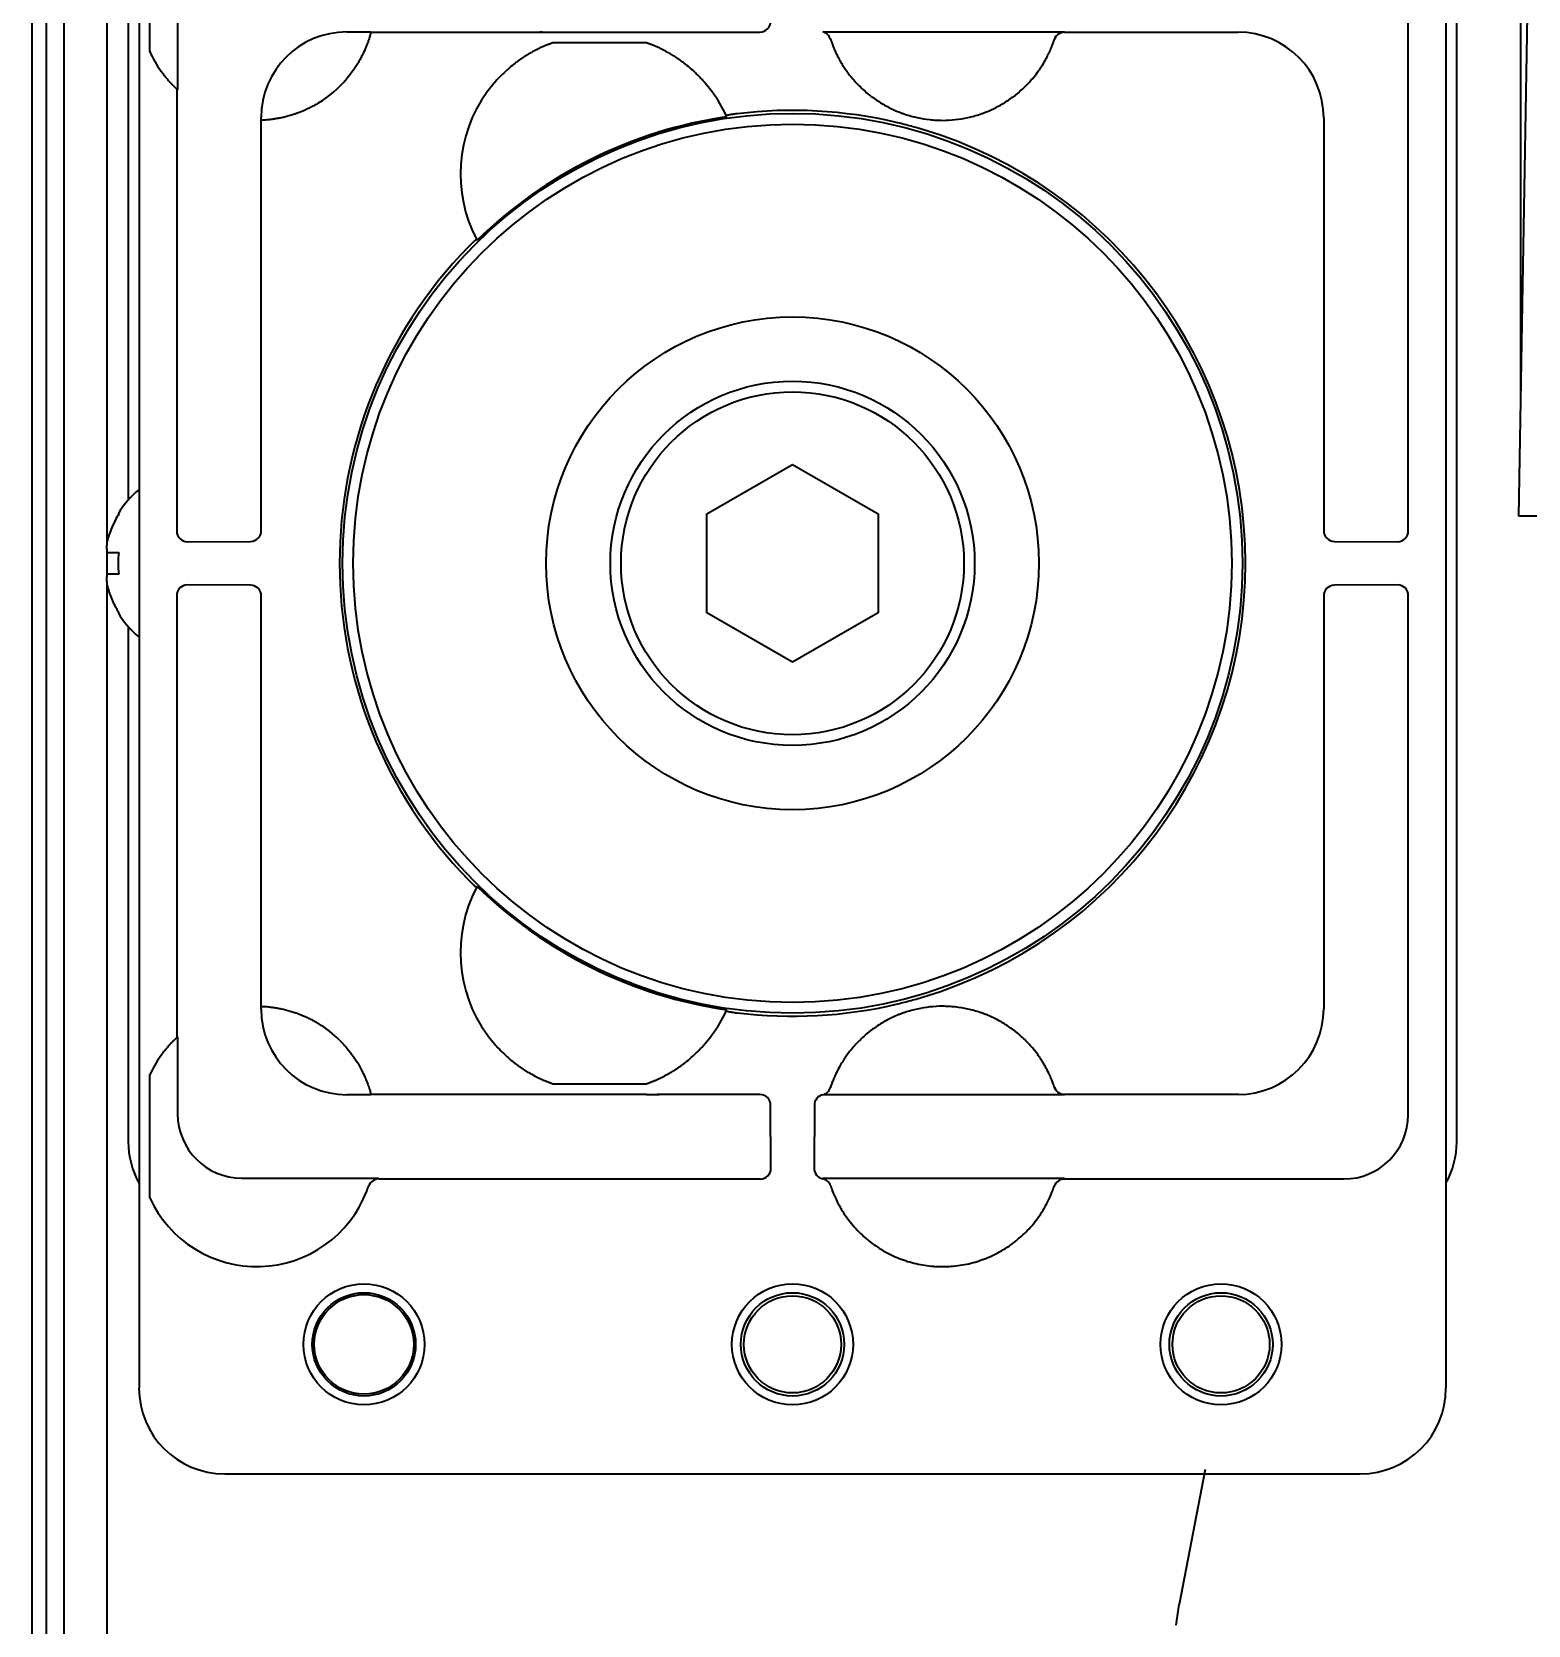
# Model space of a CAD drawing. Extents: x 5987 to 10491, y -672 to 3708.
# Drawn here: x 8371.6 to 8441.4, y 3476.8 to 3551.1 of the extents above; entities that cross this region are included whole.
import ezdxf

# ---------------------------------------------------------------- set-up
doc = ezdxf.new("R2010")
doc.units = 0
doc.header["$LTSCALE"] = 5
doc.layers.add('1', color=7, linetype='CONTINUOUS', true_color=0xffffff)

msp = doc.modelspace()

# ---------------------------------------------------------------- linework, layer by layer
at = {"layer": '1', "color": 7, "linetype": 'Continuous', "lineweight": 35}
for p, q in [((8373.073, 2751.526), (8373.073, 3571.526)), ((8371.573, 3570.726), (8371.573, 3079.226)), ((8375.073, 3568.108), (8375.073, 3527.375)), ((8372.251, 3080.226), (8372.251, 3567.726)), ((8376.573, 3564.827), (8376.573, 3487.826)), ((8437.573, 3487.826), (8437.573, 3564.827)), ((8441.073, 3534.253), (8441.073, 3561.396)), ((8377.073, 3550.208), (8377.073, 3555.944)), ((8440.973, 3528.526), (8441.427, 3554.561)), ((8376.073, 3553.327), (8376.073, 3529.278)), ((8438.073, 3499.326), (8438.073, 3553.327)), ((8378.375, 3552.024), (8378.375, 3548.428)), ((8435.81, 3527.832), (8435.81, 3552.064)), ((8386.27, 3551.128), (8387.399, 3551.128)), ((8387.399, 3551.128), (8387.397, 3551.119)), ((8387.397, 3551.119), (8395.288, 3551.119)), ((8395.288, 3551.119), (8395.385, 3551.119)), ((8395.385, 3551.119), (8395.882, 3551.12)), ((8395.883, 3551.12), (8400.263, 3551.12)), ((8400.263, 3551.12), (8400.761, 3551.119)), ((8400.761, 3551.119), (8400.858, 3551.119)), ((8400.858, 3551.119), (8405.551, 3551.119)), ((8408.529, 3551.128), (8419.774, 3551.128)), ((8419.77, 3551.119), (8427.866, 3551.119)), ((8400.263, 3550.62), (8395.883, 3550.62)), ((8419.297, 3550.779), (8419.297, 3550.78)), ((8378.336, 3548.464), (8378.336, 3527.832)), ((8382.27, 3547.003), (8382.27, 3547.129)), ((8382.28, 3547.004), (8382.27, 3547.003)), ((8382.28, 3527.847), (8382.28, 3547.004)), ((8431.866, 3547.12), (8431.866, 3527.847)), ((8403.073, 3528.636), (8407.073, 3530.945)), ((8407.073, 3530.945), (8411.073, 3528.636)), ((8375.595, 3528.626), (8375.628, 3528.626)), ((8403.073, 3524.017), (8403.073, 3528.636)), ((8411.073, 3528.636), (8411.073, 3524.017)), ((8442.973, 3528.526), (8440.973, 3528.526)), ((8378.836, 3527.333), (8381.782, 3527.348)), ((8432.366, 3527.348), (8435.31, 3527.333)), ((8375.073, 3526.832), (8375.073, 3525.831)), ((8375.073, 3525.467), (8375.073, 2864.787)), ((8381.782, 3525.305), (8378.836, 3525.32)), ((8435.31, 3525.32), (8432.366, 3525.305)), ((8378.336, 3524.82), (8378.336, 3504.188)), ((8382.28, 3505.649), (8382.28, 3524.805)), ((8431.866, 3524.805), (8431.866, 3505.533)), ((8435.81, 3500.589), (8435.81, 3524.82)), ((8375.628, 3524.026), (8375.595, 3524.026)), ((8407.073, 3521.707), (8403.073, 3524.017)), ((8411.073, 3524.017), (8407.073, 3521.707)), ((8376.073, 3523.374), (8376.073, 3499.326)), ((8382.27, 3505.649), (8382.28, 3505.649)), ((8382.27, 3505.523), (8382.27, 3505.649)), ((8378.375, 3504.224), (8378.336, 3504.188)), ((8378.375, 3504.224), (8378.375, 3500.628)), ((8377.073, 3496.708), (8377.073, 3502.444)), ((8395.883, 3502.033), (8400.263, 3502.033)), ((8387.399, 3501.524), (8386.27, 3501.524)), ((8387.397, 3501.533), (8387.399, 3501.524)), ((8395.288, 3501.533), (8387.397, 3501.533)), ((8395.385, 3501.533), (8395.288, 3501.533)), ((8395.882, 3501.533), (8395.385, 3501.533)), ((8400.263, 3501.533), (8395.883, 3501.533)), ((8400.263, 3501.533), (8400.761, 3501.533)), ((8400.858, 3501.533), (8400.761, 3501.533)), ((8405.551, 3501.533), (8400.858, 3501.533)), ((8419.774, 3501.524), (8408.529, 3501.524)), ((8419.297, 3501.871), (8419.297, 3501.872)), ((8427.866, 3501.533), (8419.77, 3501.533)), ((8406.066, 3498.089), (8406.051, 3501.036)), ((8408.094, 3501.033), (8408.079, 3498.089)), ((8381.375, 3497.628), (8387.774, 3497.628)), ((8387.76, 3497.589), (8405.566, 3497.589)), ((8408.599, 3497.628), (8419.774, 3497.628)), ((8419.761, 3497.589), (8432.81, 3497.589)), ((8387.285, 3497.245), (8387.282, 3497.234)), ((8387.287, 3497.249), (8387.286, 3497.247)), ((8419.287, 3497.248), (8419.291, 3497.263)), ((8380.572, 3483.826), (8433.573, 3483.826)), ((8426.331, 3484.026), (8425.124, 3477.733)), ((8424.973, 3476.76), (8425.124, 3477.733))]:
    msp.add_line(p, q, dxfattribs=at)
for centre, radius in [((8407.073, 3526.326), 21), ((8407.073, 3526.326), 20.5), ((8407.073, 3526.326), 11.5), ((8407.073, 3526.326), 8.5), ((8407.073, 3526.326), 8), ((8387.073, 3489.87), 2.825), ((8387.073, 3489.87), 2.411), ((8407.073, 3489.87), 2.825), ((8407.073, 3489.87), 2.411), ((8427.073, 3489.87), 2.825), ((8427.073, 3489.87), 2.411), ((8387.073, 3489.87), 2.32), ((8407.073, 3489.87), 2.267), ((8427.073, 3489.87), 2.267)]:
    msp.add_circle(centre, radius, dxfattribs=at)
for centre, radius, start, end in [((8382.073, 3552.5), 5.5, 204.61998, 215.33124), ((8382.073, 3552.5), 5.5, 301.52607, 319.88439), ((8398.073, 3544.5), 6.5, 143.94816, 207.95034), ((8398.073, 3544.5), 6.5, 24.74098, 36.05184), ((8407.073, 3526.326), 21.14, 76.75031, 97.03063), ((8407.073, 3526.326), 21.07, 98.38924, 134.30208), ((8407.073, 3526.326), 21.14, 286.69802, 73.30233), ((8407.073, 3526.326), 21.14, 135.6607, 224.3393), ((8379.693, 3526.127), 4.8, 130.542, 148.62729), ((8379.693, 3526.525), 4.8, 211.37271, 229.458), ((8398.073, 3508.152), 6.5, 152.04966, 216.05184), ((8407.073, 3526.326), 21.07, 225.69792, 261.61076), ((8407.073, 3526.326), 21.14, 262.96937, 283.24939), ((8398.073, 3508.152), 6.5, 323.94816, 335.25902), ((8382.073, 3500.152), 5.5, 45.48558, 58.47399), ((8382.073, 3500.152), 5.5, 144.66876, 155.38002), ((8382.073, 3499), 5.5, 204.61998, 338.89304)]:
    msp.add_arc(centre, radius, start, end, dxfattribs=at)
for centre, major_axis, ratio, start_param, end_param in [((8386.271, 3547.128), (2.829, -2.829), 0.999695, 2.356347, 3.926839), ((8405.551, 3551.619), (-0.447, -0.224), 0.99981, 1.107255, 2.677899), ((8408.367, 3550.645), (-0.476, -0.155), 0.999754, 3.133975, 4.161422), ((8419.77, 3550.619), (-0.475, 0.156), 0.999831, 5.030486, 6.282512), ((8427.866, 3547.119), (2.828, -2.828), 0.999924, 0.78555, 2.356042), ((8380.374, 10775.138), (0, -7227.617), 0.017452, 6.267025, 6.267338), ((3707.892, 2741.285), (-4696.559, -804.417), 0.03512, 3.150702, 3.151017), ((11879.695, 6788.148), (-3486.444, -3247.993), 0.03512, 6.273761, 6.274076), ((8378.836, 3527.833), (-0.448, -0.224), 0.999239, 5.819644, 7.390288), ((8381.78, 3527.847), (0.224, 0.447), 0.99981, 3.605286, 5.17593), ((8432.366, 3527.847), (-0.224, 0.447), 0.99981, 1.107255, 2.677899), ((8435.31, 3527.833), (0.448, -0.224), 0.999239, 5.176082, 6.746726), ((8378.836, 3524.82), (0.448, -0.224), 0.999239, 2.03449, 3.605134), ((8381.78, 3524.805), (0.224, -0.447), 0.99981, 1.107255, 2.677899), ((8432.366, 3524.805), (-0.224, -0.447), 0.99981, 3.605286, 5.17593), ((8435.31, 3524.82), (-0.448, -0.224), 0.999239, 2.678052, 4.248696), ((11879.695, 264.504), (3486.444, -3247.993), 0.03512, 3.150702, 3.151017), ((8386.271, 3505.524), (2.829, 2.829), 0.999695, 2.356347, 3.926839), ((3707.892, 4311.368), (4696.559, -804.417), 0.03512, 6.273761, 6.274076), ((8427.866, 3505.533), (-2.828, -2.828), 0.999924, 0.78555, 2.356042), ((8405.551, 3501.033), (-0.447, 0.224), 0.99981, 3.605286, 5.17593), ((8408.594, 3501.033), (0.447, 0.224), 0.99981, 1.330368, 2.677899), ((8408.367, 3502.007), (0.476, -0.155), 0.999754, 5.263357, 6.293203), ((8419.77, 3502.033), (0.475, 0.156), 0.999831, 3.142574, 4.3946), ((8381.376, 3500.629), (-2.122, -2.122), 0.999695, 5.497939, 7.068431), ((8432.809, 3500.59), (2.122, -2.122), 0.999543, 5.497939, 7.068431), ((8380.073, 3499.327), (-2.829, -2.829), 0.999695, 5.497939, 6.003271), ((8434.072, 3499.327), (2.829, -2.829), 0.999695, 0.279915, 0.785246), ((8387.76, 3497.089), (0.474, -0.159), 0.999831, 1.894839, 3.141593), ((8405.566, 3498.089), (0.224, -0.448), 0.999239, 5.819644, 7.390288), ((8408.579, 3498.089), (-0.224, -0.448), 0.999239, 5.176082, 6.544021), ((8408.378, 3497.11), (-0.477, -0.15), 0.999767, 3.157291, 4.205088), ((8408.599, 3498.129), (-0.224, -0.447), 0.99981, 0.22534, 0.463541), ((8419.761, 3497.089), (0.474, -0.158), 0.999831, 1.892032, 3.138921), ((8382.075, 3498.999), (-1.747, -5.214), 0.99983, 1.569957, 1.576869), ((8380.573, 3487.827), (2.829, 2.829), 0.999695, 2.356347, 3.926839), ((8433.572, 3487.827), (-2.829, 2.829), 0.999695, 2.356347, 3.926839)]:
    msp.add_ellipse(centre, major_axis=major_axis, ratio=ratio, start_param=start_param, end_param=end_param, dxfattribs=at)
for points, knots in [([(8387.397, 3551.119), (8387.396, 3551.118), (8387.395, 3551.112), (8387.39, 3551.095), (8387.384, 3551.07), (8387.373, 3551.03), (8387.365, 3551.001), (8387.363, 3550.995), (8387.359, 3550.982), (8387.357, 3550.975), (8387.351, 3550.955), (8387.347, 3550.941), (8387.334, 3550.895), (8387.313, 3550.828), (8387.287, 3550.748), (8387.265, 3550.684), (8387.253, 3550.651), (8387.24, 3550.616), (8387.232, 3550.592), (8387.227, 3550.58), (8387.204, 3550.52), (8387.184, 3550.469), (8387.12, 3550.311), (8387.07, 3550.197), (8386.996, 3550.047), (8386.981, 3550.017), (8386.949, 3549.956), (8386.933, 3549.925), (8386.883, 3549.832), (8386.848, 3549.77), (8386.774, 3549.644), (8386.735, 3549.581), (8386.674, 3549.486), (8386.653, 3549.455), (8386.61, 3549.391), (8386.588, 3549.359), (8386.477, 3549.201), (8386.381, 3549.077), (8386.279, 3548.956)], [0, 0, 0, 0, 0.0625, 0.0625, 0.125, 0.1875, 0.1875, 0.203125, 0.203125, 0.21875, 0.21875, 0.25, 0.25, 0.3125, 0.375, 0.375, 0.40625, 0.421875, 0.421875, 0.4375, 0.4375, 0.5, 0.5, 0.625, 0.625, 0.65625, 0.65625, 0.6875, 0.6875, 0.75, 0.75, 0.8125, 0.8125, 0.84375, 0.84375, 0.875, 0.875, 1, 1, 1, 1]), ([(8419.298, 3550.784), (8419.307, 3550.809), (8419.327, 3550.857), (8419.354, 3550.902), (8419.377, 3550.934), (8419.386, 3550.944), (8419.403, 3550.964), (8419.411, 3550.973), (8419.439, 3551.001), (8419.459, 3551.018), (8419.491, 3551.041), (8419.502, 3551.048), (8419.524, 3551.062), (8419.535, 3551.068), (8419.57, 3551.086), (8419.594, 3551.096), (8419.644, 3551.112), (8419.669, 3551.118), (8419.721, 3551.126), (8419.747, 3551.128), (8419.774, 3551.128)], [0, 0, 0, 0, 0.125, 0.25, 0.25, 0.3125, 0.3125, 0.375, 0.375, 0.5, 0.5, 0.5625, 0.5625, 0.625, 0.625, 0.75, 0.75, 0.875, 0.875, 1, 1, 1, 1]), ([(8419.774, 3551.128), (8419.773, 3551.127), (8419.773, 3551.125), (8419.772, 3551.122), (8419.771, 3551.121), (8419.77, 3551.119)], [0, 0, 0, 0, 0.496999, 0.496999, 1, 1, 1, 1]), ([(8395.459, 3550.451), (8395.101, 3550.294), (8394.899, 3550.173), (8394.813, 3550.123), (8394.813, 3550.123), (8394.813, 3550.123)], [0, 0, 0, 0, 0.99996, 0.99996, 1, 1, 1, 1]), ([(8408.842, 3550.8), (8408.843, 3550.798), (8408.847, 3550.784), (8408.859, 3550.749), (8408.864, 3550.735), (8408.873, 3550.709), (8408.876, 3550.7), (8408.883, 3550.681), (8408.886, 3550.67), (8408.906, 3550.615), (8408.925, 3550.562), (8408.961, 3550.471), (8408.974, 3550.438), (8408.996, 3550.387), (8409.003, 3550.369), (8409.019, 3550.333), (8409.027, 3550.314), (8409.035, 3550.295)], [0, 0, 0, 0, 0.25, 0.25, 0.375, 0.375, 0.4375, 0.4375, 0.5, 0.5, 0.75, 0.75, 0.875, 0.875, 0.9375, 0.9375, 1, 1, 1, 1]), ([(8409.035, 3550.295), (8409.055, 3550.249), (8409.077, 3550.2), (8409.125, 3550.099), (8409.151, 3550.047), (8409.193, 3549.965), (8409.215, 3549.924), (8409.238, 3549.881), (8409.253, 3549.853), (8409.261, 3549.838), (8409.302, 3549.766), (8409.336, 3549.708), (8409.407, 3549.59), (8409.445, 3549.531), (8409.504, 3549.442), (8409.524, 3549.412), (8409.565, 3549.352), (8409.586, 3549.322), (8409.693, 3549.173), (8409.784, 3549.057), (8409.881, 3548.943)], [0, 0, 0, 0, 0.125, 0.125, 0.25, 0.25, 0.3125, 0.34375, 0.34375, 0.375, 0.375, 0.5, 0.5, 0.625, 0.625, 0.6875, 0.6875, 0.75, 0.75, 1, 1, 1, 1]), ([(8418.267, 3548.943), (8418.354, 3549.046), (8418.437, 3549.151), (8418.554, 3549.311), (8418.591, 3549.365), (8418.646, 3549.446), (8418.664, 3549.473), (8418.7, 3549.527), (8418.717, 3549.554), (8418.802, 3549.689), (8418.862, 3549.794), (8418.944, 3549.946), (8418.97, 3549.996), (8419, 3550.057), (8419.006, 3550.069), (8419.018, 3550.093), (8419.024, 3550.105), (8419.041, 3550.14), (8419.052, 3550.163), (8419.104, 3550.276), (8419.139, 3550.357), (8419.176, 3550.448), (8419.183, 3550.465), (8419.193, 3550.49), (8419.196, 3550.499), (8419.202, 3550.515), (8419.218, 3550.555), (8419.241, 3550.618), (8419.257, 3550.663), (8419.267, 3550.692), (8419.27, 3550.701), (8419.276, 3550.718), (8419.279, 3550.725), (8419.286, 3550.745), (8419.293, 3550.766), (8419.295, 3550.775), (8419.296, 3550.776)], [0, 0, 0, 0, 0.125, 0.125, 0.1875, 0.1875, 0.21875, 0.21875, 0.25, 0.25, 0.375, 0.375, 0.4375, 0.4375, 0.453125, 0.453125, 0.46875, 0.46875, 0.5, 0.5, 0.625, 0.625, 0.65625, 0.65625, 0.671875, 0.671875, 0.6875, 0.75, 0.8125, 0.8125, 0.84375, 0.84375, 0.875, 0.875, 0.9375, 1, 1, 1, 1]), ([(8394.813, 3550.123), (8394.788, 3550.109), (8394.759, 3550.092), (8394.712, 3550.063), (8394.695, 3550.053), (8394.661, 3550.032), (8394.644, 3550.022), (8394.589, 3549.988), (8394.551, 3549.963), (8394.492, 3549.925), (8394.472, 3549.912), (8394.432, 3549.884), (8394.411, 3549.87), (8394.349, 3549.827), (8394.306, 3549.798), (8394.221, 3549.736), (8394.177, 3549.703), (8394.045, 3549.603), (8393.956, 3549.531), (8393.843, 3549.435), (8393.82, 3549.415), (8393.774, 3549.376), (8393.706, 3549.315), (8393.638, 3549.253), (8393.503, 3549.124), (8393.414, 3549.035), (8393.282, 3548.894), (8393.239, 3548.845), (8393.173, 3548.771), (8393.152, 3548.746), (8393.108, 3548.696), (8393.087, 3548.67), (8392.98, 3548.541), (8392.897, 3548.435), (8392.818, 3548.325)], [0, 0, 0, 0, 0.0625, 0.0625, 0.09375, 0.09375, 0.125, 0.125, 0.1875, 0.1875, 0.21875, 0.21875, 0.25, 0.25, 0.3125, 0.3125, 0.375, 0.375, 0.5, 0.5, 0.53125, 0.53125, 0.5625, 0.625, 0.625, 0.75, 0.75, 0.8125, 0.8125, 0.84375, 0.84375, 0.875, 0.875, 1, 1, 1, 1]), ([(8403.328, 3548.325), (8403.248, 3548.435), (8403.166, 3548.541), (8403.039, 3548.694), (8402.996, 3548.745), (8402.93, 3548.819), (8402.908, 3548.843), (8402.864, 3548.892), (8402.842, 3548.916), (8402.798, 3548.964), (8402.775, 3548.987), (8402.73, 3549.034), (8402.708, 3549.057), (8402.64, 3549.125), (8402.595, 3549.169), (8402.46, 3549.297), (8402.37, 3549.378), (8402.191, 3549.53), (8402.101, 3549.602), (8401.969, 3549.703), (8401.925, 3549.736), (8401.838, 3549.798), (8401.796, 3549.828), (8401.713, 3549.885), (8401.673, 3549.912), (8401.614, 3549.951), (8401.595, 3549.963), (8401.557, 3549.987), (8401.538, 3549.999), (8401.484, 3550.033), (8401.45, 3550.054), (8401.387, 3550.092), (8401.358, 3550.109), (8401.333, 3550.123)], [0, 0, 0, 0, 0.125, 0.125, 0.1875, 0.1875, 0.21875, 0.21875, 0.25, 0.25, 0.28125, 0.28125, 0.3125, 0.3125, 0.375, 0.375, 0.5, 0.5, 0.625, 0.625, 0.6875, 0.6875, 0.75, 0.75, 0.8125, 0.8125, 0.84375, 0.84375, 0.875, 0.875, 0.9375, 0.9375, 1, 1, 1, 1]), ([(8378.336, 3548.464), (8378.335, 3548.465), (8378.333, 3548.467), (8378.324, 3548.475), (8378.318, 3548.481), (8378.306, 3548.492), (8378.301, 3548.497), (8378.292, 3548.506), (8378.286, 3548.511), (8378.27, 3548.526), (8378.257, 3548.538), (8378.237, 3548.558), (8378.23, 3548.565), (8378.215, 3548.58), (8378.207, 3548.587), (8378.184, 3548.61), (8378.168, 3548.627), (8378.134, 3548.661), (8378.116, 3548.679), (8378.089, 3548.708), (8378.079, 3548.718), (8378.061, 3548.738), (8378.052, 3548.748), (8378.005, 3548.798), (8377.966, 3548.841), (8377.908, 3548.907), (8377.889, 3548.93), (8377.85, 3548.976), (8377.83, 3549), (8377.772, 3549.071), (8377.734, 3549.119), (8377.659, 3549.218), (8377.622, 3549.268), (8377.586, 3549.319)], [0, 0, 0, 0, 0.0625, 0.0625, 0.125, 0.125, 0.15625, 0.15625, 0.1875, 0.1875, 0.25, 0.25, 0.28125, 0.28125, 0.3125, 0.3125, 0.375, 0.375, 0.4375, 0.4375, 0.46875, 0.46875, 0.5, 0.5, 0.625, 0.625, 0.6875, 0.6875, 0.75, 0.75, 0.875, 0.875, 1, 1, 1, 1]), ([(8409.881, 3548.943), (8410.011, 3548.79), (8410.148, 3548.645), (8410.365, 3548.44), (8410.439, 3548.373), (8410.554, 3548.276), (8410.593, 3548.244), (8410.671, 3548.182), (8410.71, 3548.151), (8410.908, 3548), (8411.072, 3547.889), (8411.411, 3547.686), (8411.586, 3547.593), (8411.855, 3547.469), (8411.946, 3547.429), (8412.085, 3547.374), (8412.132, 3547.356), (8412.226, 3547.322), (8412.273, 3547.305), (8412.51, 3547.226), (8412.701, 3547.173), (8413.087, 3547.088), (8413.282, 3547.056), (8413.577, 3547.024), (8413.676, 3547.016), (8413.825, 3547.008), (8413.874, 3547.006), (8413.974, 3547.003), (8414.024, 3547.002), (8414.274, 3547.002), (8414.473, 3547.013), (8414.866, 3547.056), (8415.06, 3547.088), (8415.447, 3547.173), (8415.638, 3547.226), (8415.875, 3547.306), (8415.923, 3547.322), (8416.016, 3547.357), (8416.156, 3547.41), (8416.292, 3547.469), (8416.562, 3547.593), (8416.736, 3547.686), (8417.075, 3547.889), (8417.239, 3548), (8417.438, 3548.151), (8417.478, 3548.182), (8417.556, 3548.245), (8417.672, 3548.34), (8417.783, 3548.44), (8418, 3548.645), (8418.137, 3548.79), (8418.267, 3548.943)], [0, 0, 0, 0, 0.0625, 0.0625, 0.09375, 0.09375, 0.109375, 0.109375, 0.125, 0.125, 0.1875, 0.1875, 0.25, 0.25, 0.28125, 0.28125, 0.296875, 0.296875, 0.3125, 0.3125, 0.375, 0.375, 0.4375, 0.4375, 0.46875, 0.46875, 0.484375, 0.484375, 0.5, 0.5, 0.5625, 0.5625, 0.625, 0.625, 0.6875, 0.6875, 0.703125, 0.703125, 0.71875, 0.75, 0.75, 0.8125, 0.8125, 0.875, 0.875, 0.890625, 0.890625, 0.90625, 0.9375, 0.9375, 1, 1, 1, 1]), ([(8384.949, 3547.812), (8384.877, 3547.768), (8384.805, 3547.726), (8384.66, 3547.646), (8384.587, 3547.607), (8384.366, 3547.498), (8384.217, 3547.432), (8384.029, 3547.359), (8383.992, 3547.345), (8383.935, 3547.325), (8383.916, 3547.318), (8383.879, 3547.305), (8383.786, 3547.273), (8383.695, 3547.244), (8383.552, 3547.202), (8383.482, 3547.183), (8383.346, 3547.149), (8383.279, 3547.133), (8383.214, 3547.12)], [0, 0, 0, 0, 0.125, 0.125, 0.25, 0.25, 0.5, 0.5, 0.5625, 0.5625, 0.59375, 0.59375, 0.625, 0.75, 0.75, 0.875, 0.875, 1, 1, 1, 1]), ([(8404.485, 3547.307), (8404.452, 3547.303), (8404.419, 3547.298), (8404.371, 3547.292), (8404.355, 3547.29), (8404.323, 3547.285), (8404.307, 3547.283), (8404.261, 3547.276), (8404.232, 3547.272), (8404.19, 3547.265), (8404.177, 3547.263), (8404.157, 3547.26), (8404.15, 3547.259), (8404.138, 3547.256), (8404.132, 3547.255), (8404.102, 3547.25), (8404.081, 3547.246), (8404.057, 3547.242), (8404.053, 3547.241), (8404.044, 3547.239), (8404.04, 3547.238), (8404.028, 3547.236), (8404.02, 3547.234), (8404.001, 3547.23), (8403.992, 3547.227), (8403.982, 3547.224), (8403.98, 3547.223), (8403.977, 3547.221), (8403.976, 3547.221), (8403.976, 3547.22)], [0, 0, 0, 0, 0.125, 0.125, 0.1875, 0.1875, 0.25, 0.25, 0.375, 0.375, 0.4375, 0.4375, 0.46875, 0.46875, 0.5, 0.5, 0.625, 0.625, 0.65625, 0.65625, 0.6875, 0.6875, 0.75, 0.75, 0.875, 0.875, 0.9375, 0.9375, 1, 1, 1, 1]), ([(8383.214, 3547.12), (8383.143, 3547.104), (8383.076, 3547.092), (8382.948, 3547.069), (8382.887, 3547.06), (8382.774, 3547.044), (8382.72, 3547.038), (8382.621, 3547.027), (8382.577, 3547.023), (8382.496, 3547.016), (8382.461, 3547.013), (8382.398, 3547.009), (8382.372, 3547.008), (8382.328, 3547.006), (8382.295, 3547.004), (8382.282, 3547.004), (8382.28, 3547.004)], [0, 0, 0, 0, 0.125, 0.125, 0.25, 0.25, 0.375, 0.375, 0.5, 0.5, 0.625, 0.625, 0.75, 0.75, 0.875, 1, 1, 1, 1]), ([(8413.147, 3546.574), (8413.045, 3546.605), (8412.943, 3546.635), (8412.739, 3546.692), (8412.535, 3546.749), (8412.33, 3546.802), (8412.124, 3546.854), (8412.021, 3546.879), (8411.918, 3546.903)], [0, 0, 0, 0, 0.25, 0.25, 0.5, 0.75, 0.75, 1, 1, 1, 1]), ([(8392.331, 3541.453), (8392.33, 3541.454), (8392.327, 3541.453), (8392.319, 3541.447), (8392.316, 3541.445), (8392.31, 3541.44), (8392.308, 3541.438), (8392.303, 3541.435), (8392.301, 3541.433), (8392.288, 3541.422), (8392.276, 3541.412), (8392.254, 3541.393), (8392.247, 3541.386), (8392.231, 3541.371), (8392.214, 3541.355), (8392.195, 3541.338), (8392.176, 3541.32), (8392.166, 3541.311), (8392.135, 3541.282), (8392.114, 3541.261), (8392.081, 3541.228), (8392.07, 3541.217), (8392.047, 3541.195), (8392.035, 3541.183), (8392, 3541.148), (8391.977, 3541.125), (8391.953, 3541.101)], [0, 0, 0, 0, 0.125, 0.125, 0.1875, 0.1875, 0.21875, 0.21875, 0.25, 0.25, 0.375, 0.375, 0.4375, 0.4375, 0.5, 0.5625, 0.5625, 0.625, 0.625, 0.75, 0.75, 0.8125, 0.8125, 0.875, 0.875, 1, 1, 1, 1]), ([(8375.628, 3528.626), (8375.503, 3528.423), (8375.395, 3528.213), (8375.258, 3527.888), (8375.216, 3527.778), (8375.14, 3527.555), (8375.106, 3527.441), (8375.077, 3527.326)], [0, 0, 0, 0, 0.5, 0.5, 0.75, 0.75, 1, 1, 1, 1]), ([(8375.628, 3525.826), (8375.503, 3525.826), (8375.395, 3525.826), (8375.258, 3525.826), (8375.216, 3525.826), (8375.14, 3525.826), (8375.106, 3525.826), (8375.077, 3525.826)], [0, 0, 0, 0, 0.5, 0.5, 0.75, 0.75, 1, 1, 1, 1]), ([(8391.953, 3511.551), (8391.977, 3511.527), (8392, 3511.504), (8392.035, 3511.469), (8392.046, 3511.458), (8392.069, 3511.435), (8392.08, 3511.424), (8392.114, 3511.391), (8392.135, 3511.371), (8392.166, 3511.342), (8392.176, 3511.332), (8392.19, 3511.319), (8392.195, 3511.314), (8392.204, 3511.306), (8392.209, 3511.301), (8392.231, 3511.281), (8392.247, 3511.266), (8392.265, 3511.25), (8392.268, 3511.247), (8392.275, 3511.241), (8392.278, 3511.239), (8392.288, 3511.231), (8392.293, 3511.226), (8392.308, 3511.213), (8392.316, 3511.207), (8392.325, 3511.201), (8392.327, 3511.2), (8392.33, 3511.199), (8392.331, 3511.199), (8392.331, 3511.199)], [0, 0, 0, 0, 0.125, 0.125, 0.1875, 0.1875, 0.25, 0.25, 0.375, 0.375, 0.4375, 0.4375, 0.46875, 0.46875, 0.5, 0.5, 0.625, 0.625, 0.65625, 0.65625, 0.6875, 0.6875, 0.75, 0.75, 0.875, 0.875, 0.9375, 0.9375, 1, 1, 1, 1]), ([(8382.28, 3505.649), (8382.282, 3505.649), (8382.288, 3505.648), (8382.311, 3505.647), (8382.328, 3505.647), (8382.371, 3505.644), (8382.397, 3505.643), (8382.436, 3505.64), (8382.444, 3505.64), (8382.461, 3505.639), (8382.487, 3505.637), (8382.516, 3505.635), (8382.576, 3505.63), (8382.621, 3505.625), (8382.718, 3505.615), (8382.771, 3505.608), (8382.843, 3505.598), (8382.858, 3505.596), (8382.887, 3505.592), (8382.932, 3505.585), (8382.98, 3505.577), (8383.076, 3505.561), (8383.144, 3505.548), (8383.215, 3505.533)], [0, 0, 0, 0, 0.125, 0.125, 0.25, 0.25, 0.375, 0.375, 0.40625, 0.40625, 0.4375, 0.5, 0.5, 0.625, 0.625, 0.75, 0.75, 0.78125, 0.78125, 0.8125, 0.875, 0.875, 1, 1, 1, 1]), ([(8418.267, 3503.709), (8418.137, 3503.862), (8418, 3504.007), (8417.783, 3504.213), (8417.708, 3504.279), (8417.594, 3504.376), (8417.555, 3504.408), (8417.477, 3504.471), (8417.438, 3504.501), (8417.239, 3504.652), (8417.075, 3504.763), (8416.737, 3504.966), (8416.562, 3505.059), (8416.292, 3505.184), (8416.201, 3505.223), (8416.062, 3505.278), (8416.016, 3505.296), (8415.922, 3505.33), (8415.875, 3505.347), (8415.638, 3505.427), (8415.447, 3505.479), (8415.061, 3505.564), (8414.866, 3505.596), (8414.571, 3505.628), (8414.472, 3505.636), (8414.323, 3505.644), (8414.273, 3505.646), (8414.174, 3505.649), (8414.123, 3505.65), (8413.873, 3505.65), (8413.675, 3505.639), (8413.282, 3505.596), (8413.087, 3505.564), (8412.701, 3505.479), (8412.509, 3505.427), (8412.272, 3505.347), (8412.225, 3505.33), (8412.131, 3505.296), (8411.992, 3505.242), (8411.855, 3505.184), (8411.586, 3505.059), (8411.411, 3504.967), (8411.073, 3504.763), (8410.908, 3504.652), (8410.709, 3504.501), (8410.67, 3504.47), (8410.592, 3504.408), (8410.476, 3504.312), (8410.365, 3504.212), (8410.148, 3504.007), (8410.011, 3503.862), (8409.881, 3503.709)], [0, 0, 0, 0, 0.0625, 0.0625, 0.09375, 0.09375, 0.109375, 0.109375, 0.125, 0.125, 0.1875, 0.1875, 0.25, 0.25, 0.28125, 0.28125, 0.296875, 0.296875, 0.3125, 0.3125, 0.375, 0.375, 0.4375, 0.4375, 0.46875, 0.46875, 0.484375, 0.484375, 0.5, 0.5, 0.5625, 0.5625, 0.625, 0.625, 0.6875, 0.6875, 0.703125, 0.703125, 0.71875, 0.75, 0.75, 0.8125, 0.8125, 0.875, 0.875, 0.890625, 0.890625, 0.90625, 0.9375, 0.9375, 1, 1, 1, 1]), ([(8411.918, 3505.749), (8412.021, 3505.773), (8412.124, 3505.799), (8412.33, 3505.85), (8412.535, 3505.904), (8412.739, 3505.96), (8412.943, 3506.018), (8413.045, 3506.047), (8413.147, 3506.078)], [0, 0, 0, 0, 0.25, 0.25, 0.5, 0.75, 0.75, 1, 1, 1, 1]), ([(8383.215, 3505.533), (8383.344, 3505.505), (8383.48, 3505.471), (8383.693, 3505.409), (8383.765, 3505.386), (8383.875, 3505.349), (8383.913, 3505.336), (8383.987, 3505.309), (8384.025, 3505.295), (8384.213, 3505.222), (8384.362, 3505.156), (8384.548, 3505.064), (8384.585, 3505.046), (8384.659, 3505.007), (8384.695, 3504.987), (8384.805, 3504.927), (8384.877, 3504.884), (8384.949, 3504.841)], [0, 0, 0, 0, 0.25, 0.25, 0.375, 0.375, 0.4375, 0.4375, 0.5, 0.5, 0.75, 0.75, 0.8125, 0.8125, 0.875, 0.875, 1, 1, 1, 1]), ([(8403.976, 3505.432), (8403.976, 3505.431), (8403.979, 3505.429), (8403.988, 3505.426), (8403.992, 3505.425), (8403.999, 3505.423), (8404.002, 3505.423), (8404.008, 3505.421), (8404.011, 3505.42), (8404.027, 3505.417), (8404.043, 3505.413), (8404.071, 3505.408), (8404.081, 3505.406), (8404.102, 3505.402), (8404.125, 3505.398), (8404.15, 3505.394), (8404.176, 3505.389), (8404.189, 3505.387), (8404.231, 3505.381), (8404.261, 3505.376), (8404.307, 3505.369), (8404.322, 3505.367), (8404.354, 3505.363), (8404.37, 3505.36), (8404.419, 3505.354), (8404.452, 3505.35), (8404.485, 3505.345)], [0, 0, 0, 0, 0.125, 0.125, 0.1875, 0.1875, 0.21875, 0.21875, 0.25, 0.25, 0.375, 0.375, 0.4375, 0.4375, 0.5, 0.5625, 0.5625, 0.625, 0.625, 0.75, 0.75, 0.8125, 0.8125, 0.875, 0.875, 1, 1, 1, 1]), ([(8377.586, 3503.333), (8377.622, 3503.384), (8377.659, 3503.434), (8377.733, 3503.532), (8377.771, 3503.58), (8377.848, 3503.674), (8377.886, 3503.72), (8377.945, 3503.787), (8377.964, 3503.809), (8378.003, 3503.852), (8378.022, 3503.873), (8378.06, 3503.914), (8378.078, 3503.933), (8378.106, 3503.962), (8378.115, 3503.971), (8378.132, 3503.99), (8378.141, 3503.999), (8378.184, 3504.042), (8378.216, 3504.073), (8378.25, 3504.107), (8378.256, 3504.113), (8378.269, 3504.125), (8378.275, 3504.131), (8378.292, 3504.147), (8378.301, 3504.156), (8378.313, 3504.167), (8378.317, 3504.17), (8378.323, 3504.176), (8378.326, 3504.179), (8378.333, 3504.185), (8378.335, 3504.187), (8378.336, 3504.188)], [0, 0, 0, 0, 0.125, 0.125, 0.25, 0.25, 0.375, 0.375, 0.4375, 0.4375, 0.5, 0.5, 0.5625, 0.5625, 0.59375, 0.59375, 0.625, 0.625, 0.75, 0.75, 0.78125, 0.78125, 0.8125, 0.8125, 0.875, 0.875, 0.90625, 0.90625, 0.9375, 0.9375, 1, 1, 1, 1]), ([(8392.818, 3504.327), (8392.897, 3504.217), (8392.98, 3504.111), (8393.087, 3503.982), (8393.108, 3503.957), (8393.152, 3503.906), (8393.173, 3503.881), (8393.239, 3503.807), (8393.282, 3503.759), (8393.414, 3503.618), (8393.503, 3503.528), (8393.638, 3503.4), (8393.684, 3503.358), (8393.752, 3503.297), (8393.774, 3503.277), (8393.82, 3503.237), (8393.843, 3503.217), (8393.956, 3503.121), (8394.045, 3503.049), (8394.177, 3502.949), (8394.221, 3502.917), (8394.306, 3502.855), (8394.349, 3502.825), (8394.411, 3502.782), (8394.432, 3502.768), (8394.472, 3502.741), (8394.492, 3502.727), (8394.551, 3502.689), (8394.589, 3502.665), (8394.644, 3502.631), (8394.661, 3502.62), (8394.695, 3502.599), (8394.712, 3502.589), (8394.759, 3502.561), (8394.788, 3502.544), (8394.813, 3502.529)], [0, 0, 0, 0, 0.125, 0.125, 0.15625, 0.15625, 0.1875, 0.1875, 0.25, 0.25, 0.375, 0.375, 0.4375, 0.4375, 0.46875, 0.46875, 0.5, 0.5, 0.625, 0.625, 0.6875, 0.6875, 0.75, 0.75, 0.78125, 0.78125, 0.8125, 0.8125, 0.875, 0.875, 0.90625, 0.90625, 0.9375, 0.9375, 1, 1, 1, 1]), ([(8401.333, 3502.529), (8401.358, 3502.544), (8401.387, 3502.561), (8401.45, 3502.598), (8401.484, 3502.619), (8401.538, 3502.653), (8401.557, 3502.665), (8401.595, 3502.689), (8401.614, 3502.702), (8401.673, 3502.74), (8401.713, 3502.767), (8401.796, 3502.824), (8401.838, 3502.854), (8401.925, 3502.916), (8401.969, 3502.949), (8402.101, 3503.05), (8402.191, 3503.122), (8402.37, 3503.274), (8402.46, 3503.355), (8402.595, 3503.483), (8402.64, 3503.527), (8402.708, 3503.595), (8402.73, 3503.618), (8402.775, 3503.665), (8402.798, 3503.688), (8402.842, 3503.736), (8402.864, 3503.76), (8402.908, 3503.809), (8402.974, 3503.882), (8403.039, 3503.958), (8403.166, 3504.112), (8403.248, 3504.217), (8403.328, 3504.327)], [0, 0, 0, 0, 0.0625, 0.0625, 0.125, 0.125, 0.15625, 0.15625, 0.1875, 0.1875, 0.25, 0.25, 0.3125, 0.3125, 0.375, 0.375, 0.5, 0.5, 0.625, 0.625, 0.6875, 0.6875, 0.71875, 0.71875, 0.75, 0.75, 0.78125, 0.78125, 0.8125, 0.875, 0.875, 1, 1, 1, 1]), ([(8386.28, 3503.696), (8386.382, 3503.574), (8386.477, 3503.451), (8386.609, 3503.263), (8386.652, 3503.2), (8386.713, 3503.106), (8386.743, 3503.058), (8386.772, 3503.01), (8386.791, 3502.979), (8386.801, 3502.963), (8386.885, 3502.82), (8386.951, 3502.697), (8387.038, 3502.519), (8387.065, 3502.461), (8387.103, 3502.376), (8387.122, 3502.334), (8387.139, 3502.293), (8387.151, 3502.266), (8387.156, 3502.252), (8387.206, 3502.132), (8387.241, 3502.035), (8387.286, 3501.907), (8387.299, 3501.867), (8387.314, 3501.82), (8387.317, 3501.811), (8387.322, 3501.793), (8387.325, 3501.785), (8387.333, 3501.759), (8387.338, 3501.743), (8387.352, 3501.697), (8387.367, 3501.643), (8387.378, 3501.603), (8387.385, 3501.579), (8387.387, 3501.572), (8387.39, 3501.559), (8387.391, 3501.553), (8387.395, 3501.54), (8387.396, 3501.535), (8387.397, 3501.533)], [0, 0, 0, 0, 0.125, 0.125, 0.1875, 0.1875, 0.21875, 0.234375, 0.234375, 0.25, 0.25, 0.375, 0.375, 0.4375, 0.4375, 0.46875, 0.484375, 0.484375, 0.5, 0.5, 0.625, 0.625, 0.6875, 0.6875, 0.703125, 0.703125, 0.71875, 0.71875, 0.75, 0.75, 0.8125, 0.875, 0.875, 0.90625, 0.90625, 0.9375, 0.9375, 1, 1, 1, 1]), ([(8409.881, 3503.709), (8409.784, 3503.595), (8409.694, 3503.479), (8409.566, 3503.302), (8409.525, 3503.243), (8409.476, 3503.168), (8409.466, 3503.153), (8409.446, 3503.123), (8409.437, 3503.108), (8409.408, 3503.063), (8409.39, 3503.033), (8409.3, 3502.886), (8409.237, 3502.772), (8409.167, 3502.636), (8409.153, 3502.609), (8409.127, 3502.555), (8409.114, 3502.529), (8409.078, 3502.452), (8409.055, 3502.403), (8409.035, 3502.357)], [0, 0, 0, 0, 0.25, 0.25, 0.375, 0.375, 0.40625, 0.40625, 0.4375, 0.4375, 0.5, 0.5, 0.75, 0.75, 0.8125, 0.8125, 0.875, 0.875, 1, 1, 1, 1]), ([(8419.296, 3501.876), (8419.295, 3501.878), (8419.293, 3501.886), (8419.282, 3501.917), (8419.271, 3501.949), (8419.263, 3501.974), (8419.261, 3501.979), (8419.257, 3501.989), (8419.255, 3501.995), (8419.249, 3502.012), (8419.245, 3502.024), (8419.231, 3502.061), (8419.21, 3502.117), (8419.184, 3502.184), (8419.162, 3502.238), (8419.155, 3502.256), (8419.138, 3502.295), (8419.13, 3502.315), (8419.103, 3502.377), (8419.084, 3502.42), (8419.022, 3502.554), (8418.974, 3502.65), (8418.905, 3502.779), (8418.891, 3502.805), (8418.862, 3502.857), (8418.847, 3502.883), (8418.801, 3502.962), (8418.769, 3503.015), (8418.702, 3503.123), (8418.667, 3503.177), (8418.611, 3503.258), (8418.593, 3503.285), (8418.555, 3503.34), (8418.535, 3503.367), (8418.437, 3503.501), (8418.354, 3503.606), (8418.267, 3503.709)], [0, 0, 0, 0, 0.0625, 0.125, 0.1875, 0.1875, 0.203125, 0.203125, 0.21875, 0.21875, 0.25, 0.25, 0.3125, 0.375, 0.375, 0.40625, 0.40625, 0.4375, 0.4375, 0.5, 0.5, 0.625, 0.625, 0.65625, 0.65625, 0.6875, 0.6875, 0.75, 0.75, 0.8125, 0.8125, 0.84375, 0.84375, 0.875, 0.875, 1, 1, 1, 1]), ([(8409.035, 3502.357), (8409.001, 3502.28), (8408.972, 3502.21), (8408.936, 3502.117), (8408.925, 3502.088), (8408.91, 3502.048), (8408.905, 3502.035), (8408.897, 3502.011), (8408.892, 3501.999), (8408.873, 3501.944), (8408.861, 3501.91), (8408.85, 3501.876), (8408.847, 3501.868), (8408.844, 3501.859), (8408.843, 3501.856), (8408.842, 3501.853), (8408.842, 3501.852), (8408.842, 3501.852)], [0, 0, 0, 0, 0.25, 0.25, 0.375, 0.375, 0.4375, 0.4375, 0.5, 0.5, 0.75, 0.75, 0.875, 0.875, 0.9375, 0.9375, 1, 1, 1, 1]), ([(8419.774, 3501.524), (8419.747, 3501.524), (8419.695, 3501.528), (8419.645, 3501.54), (8419.607, 3501.552), (8419.595, 3501.557), (8419.571, 3501.567), (8419.559, 3501.572), (8419.524, 3501.59), (8419.502, 3501.603), (8419.47, 3501.626), (8419.46, 3501.634), (8419.44, 3501.651), (8419.43, 3501.66), (8419.402, 3501.688), (8419.385, 3501.707), (8419.355, 3501.75), (8419.341, 3501.772), (8419.317, 3501.819), (8419.307, 3501.843), (8419.298, 3501.868)], [0, 0, 0, 0, 0.125, 0.25, 0.25, 0.3125, 0.3125, 0.375, 0.375, 0.5, 0.5, 0.5625, 0.5625, 0.625, 0.625, 0.75, 0.75, 0.875, 0.875, 1, 1, 1, 1]), ([(8419.77, 3501.533), (8419.771, 3501.532), (8419.772, 3501.53), (8419.773, 3501.527), (8419.773, 3501.525), (8419.774, 3501.524)], [0, 0, 0, 0, 0.499999, 0.499999, 1, 1, 1, 1]), ([(8387.204, 3497.019), (8387.207, 3497.027), (8387.21, 3497.034), (8387.215, 3497.049), (8387.218, 3497.057), (8387.226, 3497.078), (8387.232, 3497.093), (8387.242, 3497.12), (8387.247, 3497.134), (8387.253, 3497.152), (8387.255, 3497.158), (8387.259, 3497.17), (8387.261, 3497.175), (8387.267, 3497.191), (8387.27, 3497.201), (8387.276, 3497.217), (8387.278, 3497.224), (8387.282, 3497.236), (8387.284, 3497.24), (8387.285, 3497.245), (8387.286, 3497.246), (8387.286, 3497.248), (8387.286, 3497.248), (8387.287, 3497.248)], [0, 0, 0, 0, 0.0625, 0.0625, 0.125, 0.125, 0.25, 0.25, 0.375, 0.375, 0.4375, 0.4375, 0.5, 0.5, 0.625, 0.625, 0.75, 0.75, 0.875, 0.875, 0.9375, 0.9375, 1, 1, 1, 1]), ([(8408.852, 3497.267), (8408.853, 3497.267), (8408.853, 3497.265), (8408.855, 3497.259), (8408.856, 3497.257), (8408.857, 3497.252), (8408.858, 3497.249), (8408.862, 3497.24), (8408.864, 3497.232), (8408.869, 3497.218), (8408.871, 3497.213), (8408.874, 3497.203), (8408.876, 3497.197), (8408.882, 3497.18), (8408.886, 3497.168), (8408.896, 3497.142), (8408.901, 3497.128), (8408.908, 3497.106), (8408.911, 3497.099), (8408.917, 3497.084), (8408.919, 3497.077), (8408.928, 3497.054), (8408.934, 3497.039), (8408.94, 3497.023)], [0, 0, 0, 0, 0.125, 0.125, 0.1875, 0.1875, 0.25, 0.25, 0.375, 0.375, 0.4375, 0.4375, 0.5, 0.5, 0.625, 0.625, 0.75, 0.75, 0.8125, 0.8125, 0.875, 0.875, 1, 1, 1, 1]), ([(8408.94, 3497.023), (8409.04, 3496.764), (8409.158, 3496.514), (8409.313, 3496.243), (8409.33, 3496.213), (8409.366, 3496.153), (8409.384, 3496.123), (8409.439, 3496.035), (8409.477, 3495.977), (8409.593, 3495.805), (8409.674, 3495.694), (8409.929, 3495.371), (8410.115, 3495.169), (8410.367, 3494.934), (8410.444, 3494.865), (8410.523, 3494.798), (8410.576, 3494.753), (8410.603, 3494.731), (8410.738, 3494.623), (8410.849, 3494.54), (8411.19, 3494.307), (8411.427, 3494.169), (8411.797, 3493.99), (8411.923, 3493.934), (8412.084, 3493.871), (8412.117, 3493.858), (8412.182, 3493.834), (8412.214, 3493.822), (8412.313, 3493.788), (8412.378, 3493.766), (8412.708, 3493.664), (8412.976, 3493.602), (8413.382, 3493.541), (8413.519, 3493.525), (8413.725, 3493.509), (8413.828, 3493.504), (8413.932, 3493.501), (8414.001, 3493.499), (8414.036, 3493.499), (8414.348, 3493.499), (8414.623, 3493.52), (8415.165, 3493.601), (8415.433, 3493.662), (8415.73, 3493.754), (8415.763, 3493.765), (8415.829, 3493.787), (8415.862, 3493.798), (8415.96, 3493.832), (8416.025, 3493.857), (8416.218, 3493.932), (8416.344, 3493.988), (8416.714, 3494.167), (8416.951, 3494.304), (8417.236, 3494.499), (8417.32, 3494.559), (8417.403, 3494.622), (8417.458, 3494.664), (8417.485, 3494.685), (8417.621, 3494.794), (8417.725, 3494.884), (8418.027, 3495.166), (8418.212, 3495.367), (8418.468, 3495.69), (8418.55, 3495.801), (8418.647, 3495.945), (8418.666, 3495.974), (8418.704, 3496.032), (8418.722, 3496.061), (8418.778, 3496.15), (8418.813, 3496.209), (8418.985, 3496.51), (8419.104, 3496.76), (8419.204, 3497.019)], [0, 0, 0, 0, 0.0625, 0.0625, 0.070313, 0.070313, 0.078125, 0.078125, 0.09375, 0.09375, 0.125, 0.125, 0.1875, 0.1875, 0.203125, 0.210937, 0.210937, 0.21875, 0.21875, 0.25, 0.25, 0.3125, 0.3125, 0.34375, 0.34375, 0.351562, 0.351562, 0.359375, 0.359375, 0.375, 0.375, 0.4375, 0.4375, 0.46875, 0.46875, 0.484375, 0.492187, 0.492187, 0.5, 0.5, 0.5625, 0.5625, 0.625, 0.625, 0.632812, 0.632812, 0.640625, 0.640625, 0.65625, 0.65625, 0.6875, 0.6875, 0.75, 0.75, 0.765625, 0.773438, 0.773438, 0.78125, 0.78125, 0.8125, 0.8125, 0.875, 0.875, 0.90625, 0.90625, 0.914063, 0.914063, 0.921875, 0.921875, 0.9375, 0.9375, 1, 1, 1, 1]), ([(8419.204, 3497.019), (8419.21, 3497.034), (8419.215, 3497.049), (8419.224, 3497.071), (8419.226, 3497.078), (8419.232, 3497.092), (8419.234, 3497.1), (8419.242, 3497.12), (8419.247, 3497.133), (8419.253, 3497.152), (8419.255, 3497.158), (8419.26, 3497.17), (8419.261, 3497.175), (8419.267, 3497.191), (8419.27, 3497.2), (8419.276, 3497.217), (8419.278, 3497.224), (8419.281, 3497.233), (8419.282, 3497.235), (8419.284, 3497.24), (8419.284, 3497.242), (8419.286, 3497.246), (8419.286, 3497.248), (8419.287, 3497.248)], [0, 0, 0, 0, 0.125, 0.125, 0.1875, 0.1875, 0.25, 0.25, 0.375, 0.375, 0.4375, 0.4375, 0.5, 0.5, 0.625, 0.625, 0.75, 0.75, 0.8125, 0.8125, 0.875, 0.875, 1, 1, 1, 1])]:
    msp.add_open_spline(points, degree=3, knots=knots, dxfattribs=at)
for points, degree in [([(8395.385, 3551.119), (8395.353, 3551.119), (8395.32, 3551.119), (8395.288, 3551.119)], 3), ([(8400.761, 3551.119), (8400.793, 3551.119), (8400.825, 3551.119), (8400.858, 3551.119)], 3), ([(8395.883, 3550.62), (8395.459, 3550.451)], 1), ([(8400.687, 3550.451), (8400.263, 3550.62)], 1), ([(8401.333, 3550.123), (8401.244, 3550.174), (8401.037, 3550.297), (8400.687, 3550.451)], 3), ([(8408.839, 3550.81), (8408.84, 3550.807), (8408.841, 3550.803), (8408.842, 3550.8)], 3), ([(8419.299, 3550.785), (8419.297, 3550.78)], 1), ([(8375.077, 3527.326), (8375.074, 3527.302), (8375.069, 3527.255), (8375.064, 3527.184), (8375.061, 3527.112), (8375.061, 3527.041), (8375.064, 3526.969), (8375.069, 3526.898), (8375.074, 3526.85), (8375.077, 3526.826)], 3), ([(8375.077, 3526.826), (8375.091, 3526.826), (8375.121, 3526.826), (8375.171, 3526.826), (8375.228, 3526.826), (8375.289, 3526.826), (8375.355, 3526.826), (8375.43, 3526.826), (8375.517, 3526.826), (8375.589, 3526.826), (8375.628, 3526.826)], 3), ([(8375.628, 3526.826), (8375.606, 3526.659), (8375.584, 3526.326), (8375.606, 3525.993), (8375.628, 3525.826)], 3), ([(8375.077, 3525.826), (8375.074, 3525.8), (8375.068, 3525.749), (8375.063, 3525.675), (8375.061, 3525.603), (8375.061, 3525.533), (8375.064, 3525.464), (8375.069, 3525.395), (8375.074, 3525.349), (8375.077, 3525.326)], 3), ([(8375.077, 3525.326), (8375.091, 3525.272), (8375.121, 3525.164), (8375.171, 3525.002), (8375.228, 3524.843), (8375.289, 3524.688), (8375.355, 3524.536), (8375.43, 3524.38), (8375.517, 3524.213), (8375.589, 3524.09), (8375.628, 3524.026)], 3), ([(8385.929, 3504.074), (8386.053, 3503.952), (8386.17, 3503.826), (8386.28, 3503.696)], 3), ([(8394.813, 3502.529), (8394.899, 3502.479), (8395.101, 3502.359), (8395.459, 3502.201)], 3), ([(8395.459, 3502.201), (8395.883, 3502.033)], 1), ([(8400.263, 3502.033), (8400.687, 3502.201)], 1), ([(8400.687, 3502.201), (8401.037, 3502.355), (8401.244, 3502.478), (8401.333, 3502.529)], 3), ([(8395.385, 3501.533), (8395.353, 3501.533), (8395.32, 3501.533), (8395.288, 3501.533)], 3), ([(8400.761, 3501.533), (8400.793, 3501.533), (8400.825, 3501.533), (8400.858, 3501.533)], 3), ([(8408.842, 3501.852), (8408.841, 3501.849), (8408.84, 3501.845), (8408.839, 3501.842)], 3), ([(8419.297, 3501.871), (8419.299, 3501.868)], 1), ([(8408.965, 3496.959), (8408.94, 3497.023)], 1), ([(8419.299, 3497.286), (8419.291, 3497.263)], 1)]:
    msp.add_open_spline(points, degree=degree, dxfattribs=at)

doc.saveas('drawing.dxf')
